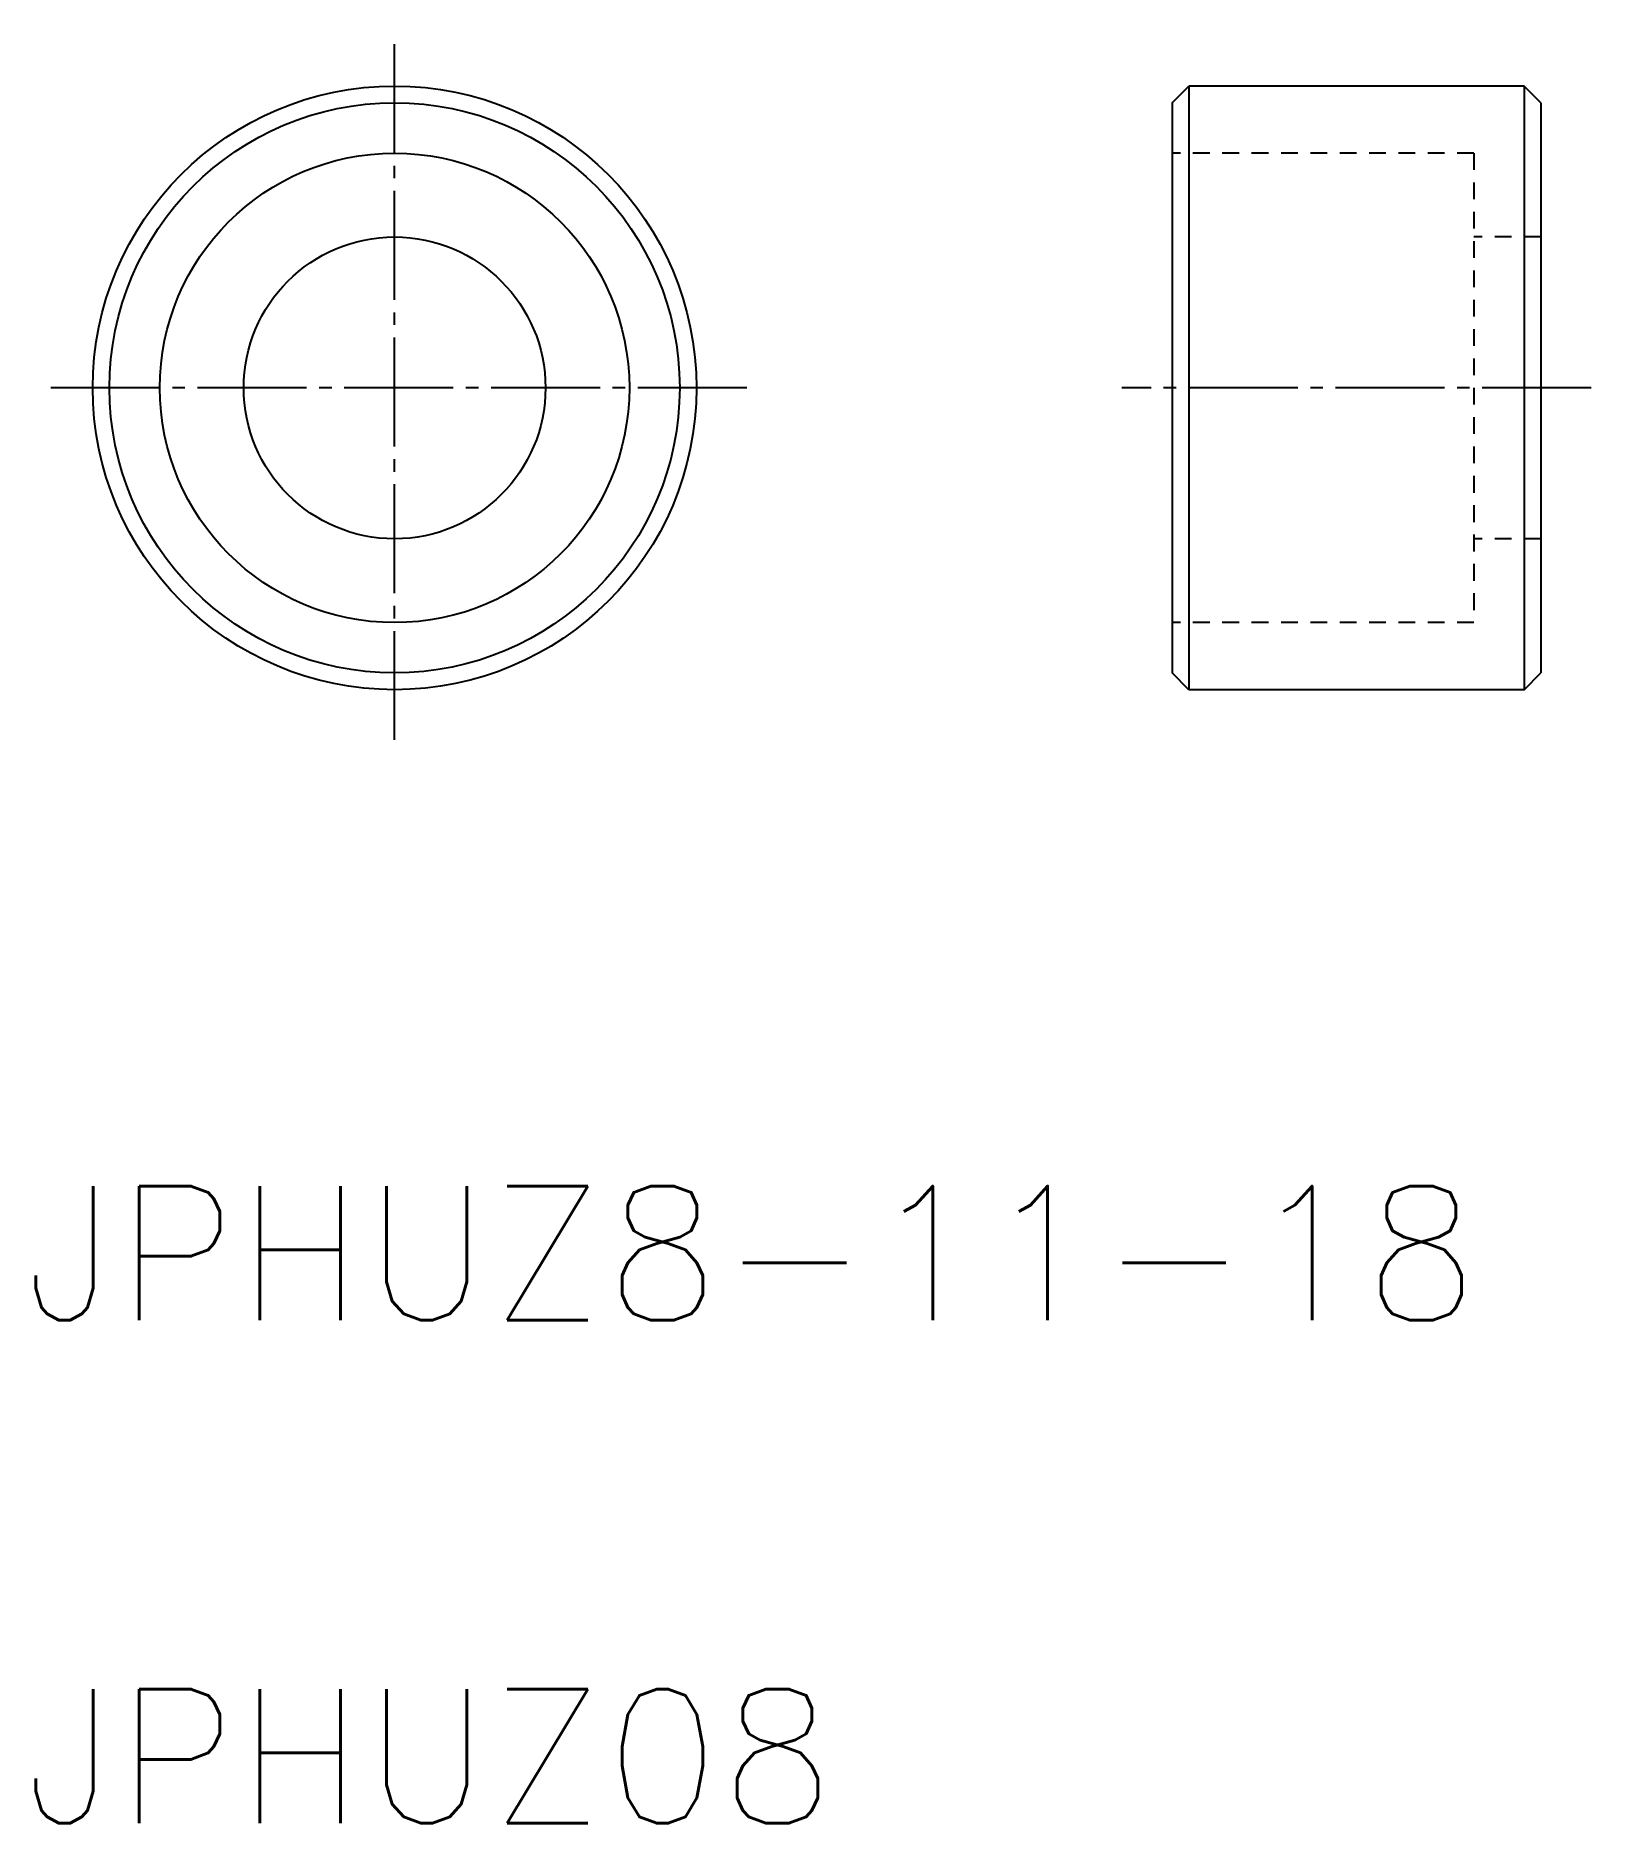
# Model space of a CAD drawing. Extents: x 112.5 to 158.9, y 50.8 to 104.1.
import ezdxf

# ---------------------------------------------------------------- set-up
doc = ezdxf.new("R2010")
doc.units = 0
doc.header["$LTSCALE"] = 0.25
doc.linetypes.add('CENTER', pattern=[17.5, 13, -1.5, 1.5, -1.5])
doc.linetypes.add('DASHED', pattern=[3.5, 2, -1.5])
doc.layers.get('0').update_dxf_attribs({"linetype": 'CONTINUOUS'})
doc.layers.add('CENTER', color=1, linetype='CENTER')
doc.styles.get("Standard").update_dxf_attribs({"font": 'txt.shx'})

msp = doc.modelspace()

# ---------------------------------------------------------------- linework, layer by layer
at = {"color": 7, "linetype": 'CONTINUOUS'}
for p, q in [((146.423, 102.096), (146.923, 102.596)), ((146.923, 102.596), (146.923, 84.596)), ((156.923, 102.596), (146.923, 102.596)), ((156.923, 102.596), (156.923, 84.596)), ((157.423, 102.096), (156.923, 102.596)), ((146.423, 102.096), (146.423, 85.096)), ((157.423, 102.096), (157.423, 85.096)), ((146.923, 84.596), (146.423, 85.096)), ((156.923, 84.596), (157.423, 85.096)), ((156.923, 84.596), (146.923, 84.596))]:
    msp.add_line(p, q, dxfattribs=at)
at = {"color": 3, "linetype": 'DASHED'}
for p, q in [((155.423, 100.596), (146.423, 100.596)), ((155.423, 100.596), (155.423, 86.596)), ((157.423, 98.096), (155.423, 98.096)), ((157.423, 89.096), (155.423, 89.096)), ((155.423, 86.596), (146.423, 86.596))]:
    msp.add_line(p, q, dxfattribs=at)
at = {"color": 7, "linetype": 'CONTINUOUS'}
for radius in [9, 8.5, 7, 4.5]:
    msp.add_circle((123.243, 93.596), radius, dxfattribs=at)
at = {"layer": 'CENTER', "color": 1, "linetype": 'CENTER'}
for p, q in [((123.243, 83.096), (123.243, 104.096)), ((133.743, 93.596), (112.743, 93.596)), ((158.923, 93.596), (144.923, 93.596))]:
    msp.add_line(p, q, dxfattribs=at)

# ---------------------------------------------------------------- texts
for s, p in [('JPHUZ8-11-18', (112.201, 65.795)), ('JPHUZ08', (112.201, 50.795))]:
    msp.add_text(s, height=4).set_placement(p)

doc.saveas('drawing.dxf')
